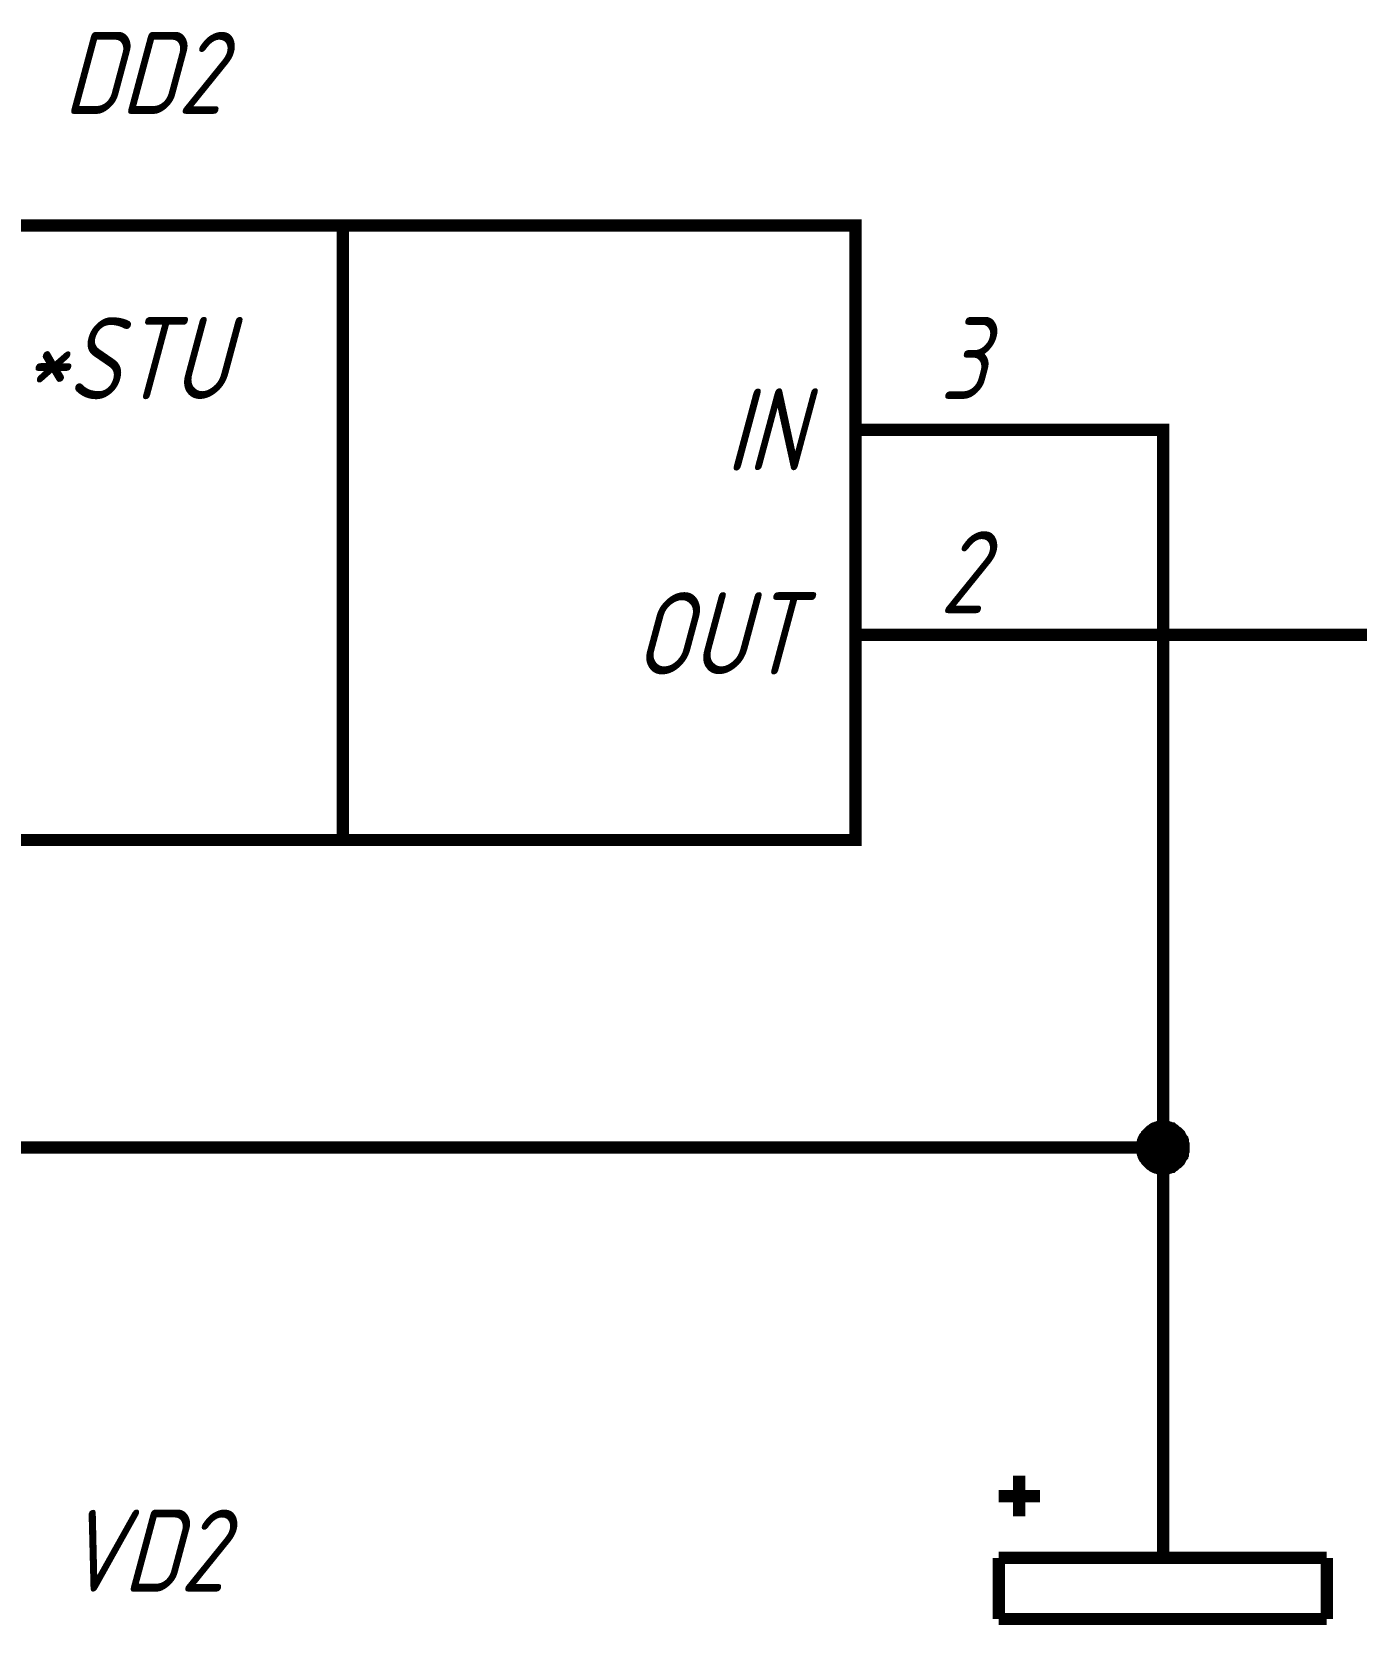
# Paper-space layout 'Layout1' of a CAD drawing. Extents: x -1 to 840, y -1 to 593.
# Drawn here: x 195.77 to 228.06, y 116.85 to 155.71 of the extents above; entities that cross this region are included whole.
import ezdxf

# ---------------------------------------------------------------- set-up
doc = ezdxf.new("R2010")
doc.units = 0
doc.header["$MEASUREMENT"] = 0
doc.layers.add('Sheet', color=255, linetype='CONTINUOUS')
doc.styles.add('GOST type A0', font='', dxfattribs={"oblique": 15, "height": 3.5})
doc.styles.get('GOST type A0').set_extended_font_data('GOST type A')

psp = doc.layouts.get("Layout1")

# ---------------------------------------------------------------- linework, layer by layer
at = {"layer": 'Sheet', "color": 7, "const_width": 0.3}
psp.add_lwpolyline([(180.865, 150.988), (215.85, 150.988), (215.85, 135.999), (180.865, 135.999), (180.865, 150.988)], close=True, dxfattribs=at)
at = {"layer": 'Sheet', "color": 7}
for points, const_width in [([(203.35, 150.988), (203.35, 135.999)], 0.3), ([(215.85, 146.002), (218.35, 146.002)], 0.3), ([(223.35, 128.496), (223.35, 146.002), (218.35, 146.002)], 0.3), ([(215.85, 141), (218.35, 141)], 0.3), ([(218.35, 141), (243.334, 141)], 0.3), ([(222.837, 128.496), (222.837, 128.527), (222.837, 128.543), (222.837, 128.574), (222.853, 128.605), (222.853, 128.62), (222.868, 128.651), (222.868, 128.667), (222.884, 128.698), (222.884, 128.713), (222.9, 128.745), (222.915, 128.76), (222.931, 128.776), (222.946, 128.807), (222.962, 128.822), (222.977, 128.838), (222.993, 128.853), (223.008, 128.869), (223.024, 128.884), (223.039, 128.9), (223.07, 128.915), (223.086, 128.931), (223.101, 128.946), (223.132, 128.962), (223.148, 128.962), (223.179, 128.978), (223.195, 128.978), (223.226, 128.993), (223.241, 128.993), (223.272, 129.009), (223.303, 129.009), (223.319, 129.009), (223.35, 129.009)], 0.3), ([(222.837, 128.496), (222.837, 128.527), (222.837, 128.543), (222.837, 128.574), (222.853, 128.605), (222.853, 128.62), (222.868, 128.651), (222.868, 128.667), (222.884, 128.698), (222.884, 128.713), (222.9, 128.745), (222.915, 128.76), (222.931, 128.776), (222.946, 128.807), (222.962, 128.822), (222.977, 128.838), (222.993, 128.853), (223.008, 128.869), (223.024, 128.884), (223.039, 128.9), (223.07, 128.915), (223.086, 128.931), (223.101, 128.946), (223.132, 128.962), (223.148, 128.962), (223.179, 128.978), (223.195, 128.978), (223.226, 128.993), (223.241, 128.993), (223.272, 129.009), (223.303, 129.009), (223.319, 129.009), (223.35, 129.009)], 0.3), ([(222.837, 128.496), (222.837, 128.527), (222.837, 128.543), (222.837, 128.574), (222.853, 128.605), (222.853, 128.62), (222.868, 128.651), (222.868, 128.667), (222.884, 128.698), (222.884, 128.713), (222.9, 128.745), (222.915, 128.76), (222.931, 128.776), (222.946, 128.807), (222.962, 128.822), (222.977, 128.838), (222.993, 128.853), (223.008, 128.869), (223.024, 128.884), (223.039, 128.9), (223.07, 128.915), (223.086, 128.931), (223.101, 128.946), (223.132, 128.962), (223.148, 128.962), (223.179, 128.978), (223.195, 128.978), (223.226, 128.993), (223.241, 128.993), (223.272, 129.009), (223.303, 129.009), (223.319, 129.009), (223.35, 129.009)], 0.3), ([(222.837, 128.496), (222.837, 128.527), (222.837, 128.543), (222.837, 128.574), (222.853, 128.605), (222.853, 128.62), (222.868, 128.651), (222.868, 128.667), (222.884, 128.698), (222.884, 128.713), (222.9, 128.745), (222.915, 128.76), (222.931, 128.776), (222.946, 128.807), (222.962, 128.822), (222.977, 128.838), (222.993, 128.853), (223.008, 128.869), (223.024, 128.884), (223.039, 128.9), (223.07, 128.915), (223.086, 128.931), (223.101, 128.946), (223.132, 128.962), (223.148, 128.962), (223.179, 128.978), (223.195, 128.978), (223.226, 128.993), (223.241, 128.993), (223.272, 129.009), (223.303, 129.009), (223.319, 129.009), (223.35, 129.009)], 0.3), ([(222.837, 128.496), (222.837, 128.527), (222.837, 128.543), (222.837, 128.574), (222.853, 128.605), (222.853, 128.62), (222.868, 128.651), (222.868, 128.667), (222.884, 128.698), (222.884, 128.713), (222.9, 128.745), (222.915, 128.76), (222.931, 128.776), (222.946, 128.807), (222.962, 128.822), (222.977, 128.838), (222.993, 128.853), (223.008, 128.869), (223.024, 128.884), (223.039, 128.9), (223.07, 128.915), (223.086, 128.931), (223.101, 128.946), (223.132, 128.962), (223.148, 128.962), (223.179, 128.978), (223.195, 128.978), (223.226, 128.993), (223.241, 128.993), (223.272, 129.009), (223.303, 129.009), (223.319, 129.009), (223.35, 129.009)], 0.0991), ([(222.837, 128.496), (222.837, 128.527), (222.837, 128.543), (222.837, 128.574), (222.853, 128.605), (222.853, 128.62), (222.868, 128.651), (222.868, 128.667), (222.884, 128.698), (222.884, 128.713), (222.9, 128.745), (222.915, 128.76), (222.931, 128.776), (222.946, 128.807), (222.962, 128.822), (222.977, 128.838), (222.993, 128.853), (223.008, 128.869), (223.024, 128.884), (223.039, 128.9), (223.07, 128.915), (223.086, 128.931), (223.101, 128.946), (223.132, 128.962), (223.148, 128.962), (223.179, 128.978), (223.195, 128.978), (223.226, 128.993), (223.241, 128.993), (223.272, 129.009), (223.303, 129.009), (223.319, 129.009), (223.35, 129.009)], 0.0991), ([(222.837, 128.496), (222.837, 128.527), (222.837, 128.543), (222.837, 128.574), (222.853, 128.605), (222.853, 128.62), (222.868, 128.651), (222.868, 128.667), (222.884, 128.698), (222.884, 128.713), (222.9, 128.745), (222.915, 128.76), (222.931, 128.776), (222.946, 128.807), (222.962, 128.822), (222.977, 128.838), (222.993, 128.853), (223.008, 128.869), (223.024, 128.884), (223.039, 128.9), (223.07, 128.915), (223.086, 128.931), (223.101, 128.946), (223.132, 128.962), (223.148, 128.962), (223.179, 128.978), (223.195, 128.978), (223.226, 128.993), (223.241, 128.993), (223.272, 129.009), (223.303, 129.009), (223.319, 129.009), (223.35, 129.009)], 0.0991), ([(222.837, 128.496), (222.837, 128.527), (222.837, 128.543), (222.837, 128.574), (222.853, 128.605), (222.853, 128.62), (222.868, 128.651), (222.868, 128.667), (222.884, 128.698), (222.884, 128.713), (222.9, 128.745), (222.915, 128.76), (222.931, 128.776), (222.946, 128.807), (222.962, 128.822), (222.977, 128.838), (222.993, 128.853), (223.008, 128.869), (223.024, 128.884), (223.039, 128.9), (223.07, 128.915), (223.086, 128.931), (223.101, 128.946), (223.132, 128.962), (223.148, 128.962), (223.179, 128.978), (223.195, 128.978), (223.226, 128.993), (223.241, 128.993), (223.272, 129.009), (223.303, 129.009), (223.319, 129.009), (223.35, 129.009)], 0.0991), ([(223.35, 129.009), (223.35, 129.009)], 0.3), ([(223.35, 129.009), (223.381, 129.009), (223.396, 129.009), (223.427, 129.009), (223.459, 128.993), (223.474, 128.993), (223.505, 128.978), (223.521, 128.978), (223.552, 128.962), (223.567, 128.962), (223.583, 128.946), (223.614, 128.931), (223.629, 128.915), (223.645, 128.9), (223.66, 128.884), (223.691, 128.869), (223.707, 128.853), (223.723, 128.838), (223.738, 128.822), (223.754, 128.807), (223.769, 128.776), (223.769, 128.76), (223.785, 128.745), (223.8, 128.713), (223.816, 128.698), (223.816, 128.667), (223.831, 128.651), (223.831, 128.62), (223.831, 128.605), (223.847, 128.574), (223.847, 128.543), (223.847, 128.527), (223.847, 128.496)], 0.3), ([(223.35, 129.009), (223.35, 129.009)], 0.3), ([(223.35, 129.009), (223.381, 129.009), (223.396, 129.009), (223.427, 129.009), (223.459, 128.993), (223.474, 128.993), (223.505, 128.978), (223.521, 128.978), (223.552, 128.962), (223.567, 128.962), (223.583, 128.946), (223.614, 128.931), (223.629, 128.915), (223.645, 128.9), (223.66, 128.884), (223.691, 128.869), (223.707, 128.853), (223.723, 128.838), (223.738, 128.822), (223.754, 128.807), (223.769, 128.776), (223.769, 128.76), (223.785, 128.745), (223.8, 128.713), (223.816, 128.698), (223.816, 128.667), (223.831, 128.651), (223.831, 128.62), (223.831, 128.605), (223.847, 128.574), (223.847, 128.543), (223.847, 128.527), (223.847, 128.496)], 0.3), ([(223.35, 129.009), (223.35, 129.009)], 0.3), ([(223.35, 129.009), (223.381, 129.009), (223.396, 129.009), (223.427, 129.009), (223.459, 128.993), (223.474, 128.993), (223.505, 128.978), (223.521, 128.978), (223.552, 128.962), (223.567, 128.962), (223.583, 128.946), (223.614, 128.931), (223.629, 128.915), (223.645, 128.9), (223.66, 128.884), (223.691, 128.869), (223.707, 128.853), (223.723, 128.838), (223.738, 128.822), (223.754, 128.807), (223.769, 128.776), (223.769, 128.76), (223.785, 128.745), (223.8, 128.713), (223.816, 128.698), (223.816, 128.667), (223.831, 128.651), (223.831, 128.62), (223.831, 128.605), (223.847, 128.574), (223.847, 128.543), (223.847, 128.527), (223.847, 128.496)], 0.3), ([(223.35, 129.009), (223.35, 129.009)], 0.3), ([(223.35, 129.009), (223.381, 129.009), (223.396, 129.009), (223.427, 129.009), (223.459, 128.993), (223.474, 128.993), (223.505, 128.978), (223.521, 128.978), (223.552, 128.962), (223.567, 128.962), (223.583, 128.946), (223.614, 128.931), (223.629, 128.915), (223.645, 128.9), (223.66, 128.884), (223.691, 128.869), (223.707, 128.853), (223.723, 128.838), (223.738, 128.822), (223.754, 128.807), (223.769, 128.776), (223.769, 128.76), (223.785, 128.745), (223.8, 128.713), (223.816, 128.698), (223.816, 128.667), (223.831, 128.651), (223.831, 128.62), (223.831, 128.605), (223.847, 128.574), (223.847, 128.543), (223.847, 128.527), (223.847, 128.496)], 0.3), ([(223.35, 129.009), (223.35, 129.009)], 0.0991), ([(223.35, 129.009), (223.381, 129.009), (223.396, 129.009), (223.427, 129.009), (223.459, 128.993), (223.474, 128.993), (223.505, 128.978), (223.521, 128.978), (223.552, 128.962), (223.567, 128.962), (223.583, 128.946), (223.614, 128.931), (223.629, 128.915), (223.645, 128.9), (223.66, 128.884), (223.691, 128.869), (223.707, 128.853), (223.723, 128.838), (223.738, 128.822), (223.754, 128.807), (223.769, 128.776), (223.769, 128.76), (223.785, 128.745), (223.8, 128.713), (223.816, 128.698), (223.816, 128.667), (223.831, 128.651), (223.831, 128.62), (223.831, 128.605), (223.847, 128.574), (223.847, 128.543), (223.847, 128.527), (223.847, 128.496)], 0.0991), ([(223.35, 129.009), (223.35, 129.009)], 0.0991), ([(223.35, 129.009), (223.381, 129.009), (223.396, 129.009), (223.427, 129.009), (223.459, 128.993), (223.474, 128.993), (223.505, 128.978), (223.521, 128.978), (223.552, 128.962), (223.567, 128.962), (223.583, 128.946), (223.614, 128.931), (223.629, 128.915), (223.645, 128.9), (223.66, 128.884), (223.691, 128.869), (223.707, 128.853), (223.723, 128.838), (223.738, 128.822), (223.754, 128.807), (223.769, 128.776), (223.769, 128.76), (223.785, 128.745), (223.8, 128.713), (223.816, 128.698), (223.816, 128.667), (223.831, 128.651), (223.831, 128.62), (223.831, 128.605), (223.847, 128.574), (223.847, 128.543), (223.847, 128.527), (223.847, 128.496)], 0.0991), ([(223.35, 129.009), (223.35, 129.009)], 0.0991), ([(223.35, 129.009), (223.381, 129.009), (223.396, 129.009), (223.427, 129.009), (223.459, 128.993), (223.474, 128.993), (223.505, 128.978), (223.521, 128.978), (223.552, 128.962), (223.567, 128.962), (223.583, 128.946), (223.614, 128.931), (223.629, 128.915), (223.645, 128.9), (223.66, 128.884), (223.691, 128.869), (223.707, 128.853), (223.723, 128.838), (223.738, 128.822), (223.754, 128.807), (223.769, 128.776), (223.769, 128.76), (223.785, 128.745), (223.8, 128.713), (223.816, 128.698), (223.816, 128.667), (223.831, 128.651), (223.831, 128.62), (223.831, 128.605), (223.847, 128.574), (223.847, 128.543), (223.847, 128.527), (223.847, 128.496)], 0.0991), ([(223.35, 129.009), (223.35, 129.009)], 0.0991), ([(223.35, 129.009), (223.381, 129.009), (223.396, 129.009), (223.427, 129.009), (223.459, 128.993), (223.474, 128.993), (223.505, 128.978), (223.521, 128.978), (223.552, 128.962), (223.567, 128.962), (223.583, 128.946), (223.614, 128.931), (223.629, 128.915), (223.645, 128.9), (223.66, 128.884), (223.691, 128.869), (223.707, 128.853), (223.723, 128.838), (223.738, 128.822), (223.754, 128.807), (223.769, 128.776), (223.769, 128.76), (223.785, 128.745), (223.8, 128.713), (223.816, 128.698), (223.816, 128.667), (223.831, 128.651), (223.831, 128.62), (223.831, 128.605), (223.847, 128.574), (223.847, 128.543), (223.847, 128.527), (223.847, 128.496)], 0.0991), ([(190.85, 128.496), (223.35, 128.496), (223.35, 120.993)], 0.3), ([(223.35, 127.983), (223.319, 127.983), (223.303, 127.983), (223.272, 127.983), (223.241, 127.999), (223.226, 127.999), (223.195, 128.014), (223.179, 128.014), (223.148, 128.03), (223.132, 128.03), (223.101, 128.046), (223.086, 128.061), (223.07, 128.077), (223.039, 128.092), (223.024, 128.108), (223.008, 128.123), (222.993, 128.139), (222.977, 128.154), (222.962, 128.17), (222.946, 128.185), (222.931, 128.216), (222.915, 128.232), (222.9, 128.247), (222.884, 128.279), (222.884, 128.294), (222.868, 128.325), (222.868, 128.341), (222.853, 128.372), (222.853, 128.387), (222.837, 128.418), (222.837, 128.449), (222.837, 128.465), (222.837, 128.496)], 0.3), ([(222.837, 128.496), (222.837, 128.496)], 0.3), ([(223.35, 127.983), (223.319, 127.983), (223.303, 127.983), (223.272, 127.983), (223.241, 127.999), (223.226, 127.999), (223.195, 128.014), (223.179, 128.014), (223.148, 128.03), (223.132, 128.03), (223.101, 128.046), (223.086, 128.061), (223.07, 128.077), (223.039, 128.092), (223.024, 128.108), (223.008, 128.123), (222.993, 128.139), (222.977, 128.154), (222.962, 128.17), (222.946, 128.185), (222.931, 128.216), (222.915, 128.232), (222.9, 128.247), (222.884, 128.279), (222.884, 128.294), (222.868, 128.325), (222.868, 128.341), (222.853, 128.372), (222.853, 128.387), (222.837, 128.418), (222.837, 128.449), (222.837, 128.465), (222.837, 128.496)], 0.3), ([(222.837, 128.496), (222.837, 128.496)], 0.3), ([(223.35, 127.983), (223.319, 127.983), (223.303, 127.983), (223.272, 127.983), (223.241, 127.999), (223.226, 127.999), (223.195, 128.014), (223.179, 128.014), (223.148, 128.03), (223.132, 128.03), (223.101, 128.046), (223.086, 128.061), (223.07, 128.077), (223.039, 128.092), (223.024, 128.108), (223.008, 128.123), (222.993, 128.139), (222.977, 128.154), (222.962, 128.17), (222.946, 128.185), (222.931, 128.216), (222.915, 128.232), (222.9, 128.247), (222.884, 128.279), (222.884, 128.294), (222.868, 128.325), (222.868, 128.341), (222.853, 128.372), (222.853, 128.387), (222.837, 128.418), (222.837, 128.449), (222.837, 128.465), (222.837, 128.496)], 0.3), ([(222.837, 128.496), (222.837, 128.496)], 0.3), ([(223.35, 127.983), (223.319, 127.983), (223.303, 127.983), (223.272, 127.983), (223.241, 127.999), (223.226, 127.999), (223.195, 128.014), (223.179, 128.014), (223.148, 128.03), (223.132, 128.03), (223.101, 128.046), (223.086, 128.061), (223.07, 128.077), (223.039, 128.092), (223.024, 128.108), (223.008, 128.123), (222.993, 128.139), (222.977, 128.154), (222.962, 128.17), (222.946, 128.185), (222.931, 128.216), (222.915, 128.232), (222.9, 128.247), (222.884, 128.279), (222.884, 128.294), (222.868, 128.325), (222.868, 128.341), (222.853, 128.372), (222.853, 128.387), (222.837, 128.418), (222.837, 128.449), (222.837, 128.465), (222.837, 128.496)], 0.3), ([(222.837, 128.496), (222.837, 128.496)], 0.3), ([(223.847, 128.496), (223.847, 128.465), (223.847, 128.449), (223.847, 128.418), (223.831, 128.387), (223.831, 128.372), (223.831, 128.341), (223.816, 128.325), (223.816, 128.294), (223.8, 128.279), (223.785, 128.247), (223.769, 128.232), (223.769, 128.216), (223.754, 128.185), (223.738, 128.17), (223.723, 128.154), (223.707, 128.139), (223.691, 128.123), (223.66, 128.108), (223.645, 128.092), (223.629, 128.077), (223.614, 128.061), (223.583, 128.046), (223.567, 128.03), (223.552, 128.03), (223.521, 128.014), (223.505, 128.014), (223.474, 127.999), (223.459, 127.999), (223.427, 127.983), (223.396, 127.983), (223.381, 127.983), (223.35, 127.983)], 0.3), ([(223.847, 128.496), (223.847, 128.465), (223.847, 128.449), (223.847, 128.418), (223.831, 128.387), (223.831, 128.372), (223.831, 128.341), (223.816, 128.325), (223.816, 128.294), (223.8, 128.279), (223.785, 128.247), (223.769, 128.232), (223.769, 128.216), (223.754, 128.185), (223.738, 128.17), (223.723, 128.154), (223.707, 128.139), (223.691, 128.123), (223.66, 128.108), (223.645, 128.092), (223.629, 128.077), (223.614, 128.061), (223.583, 128.046), (223.567, 128.03), (223.552, 128.03), (223.521, 128.014), (223.505, 128.014), (223.474, 127.999), (223.459, 127.999), (223.427, 127.983), (223.396, 127.983), (223.381, 127.983), (223.35, 127.983)], 0.3), ([(223.847, 128.496), (223.847, 128.465), (223.847, 128.449), (223.847, 128.418), (223.831, 128.387), (223.831, 128.372), (223.831, 128.341), (223.816, 128.325), (223.816, 128.294), (223.8, 128.279), (223.785, 128.247), (223.769, 128.232), (223.769, 128.216), (223.754, 128.185), (223.738, 128.17), (223.723, 128.154), (223.707, 128.139), (223.691, 128.123), (223.66, 128.108), (223.645, 128.092), (223.629, 128.077), (223.614, 128.061), (223.583, 128.046), (223.567, 128.03), (223.552, 128.03), (223.521, 128.014), (223.505, 128.014), (223.474, 127.999), (223.459, 127.999), (223.427, 127.983), (223.396, 127.983), (223.381, 127.983), (223.35, 127.983)], 0.3), ([(223.847, 128.496), (223.847, 128.465), (223.847, 128.449), (223.847, 128.418), (223.831, 128.387), (223.831, 128.372), (223.831, 128.341), (223.816, 128.325), (223.816, 128.294), (223.8, 128.279), (223.785, 128.247), (223.769, 128.232), (223.769, 128.216), (223.754, 128.185), (223.738, 128.17), (223.723, 128.154), (223.707, 128.139), (223.691, 128.123), (223.66, 128.108), (223.645, 128.092), (223.629, 128.077), (223.614, 128.061), (223.583, 128.046), (223.567, 128.03), (223.552, 128.03), (223.521, 128.014), (223.505, 128.014), (223.474, 127.999), (223.459, 127.999), (223.427, 127.983), (223.396, 127.983), (223.381, 127.983), (223.35, 127.983)], 0.3), ([(223.847, 128.496), (223.847, 128.496), (223.847, 128.496), (223.847, 128.496), (223.847, 128.496), (223.847, 128.496), (223.847, 128.496), (223.847, 128.496), (223.847, 128.496), (223.847, 128.496), (223.847, 128.496), (223.847, 128.496), (223.847, 128.496), (223.847, 128.496), (223.847, 128.496), (223.847, 128.496), (223.847, 128.496), (223.847, 128.496), (223.847, 128.496), (223.847, 128.496), (223.847, 128.496), (223.847, 128.496), (223.847, 128.496), (223.847, 128.496), (223.847, 128.496), (223.847, 128.496), (223.847, 128.496), (223.847, 128.496), (223.847, 128.496), (223.847, 128.496), (223.847, 128.496), (223.847, 128.496), (223.847, 128.496)], 0.3), ([(223.847, 128.496), (223.847, 128.496)], 0.3), ([(223.847, 128.496), (223.847, 128.496), (223.847, 128.496), (223.847, 128.496), (223.847, 128.496), (223.847, 128.496), (223.847, 128.496), (223.847, 128.496), (223.847, 128.496), (223.847, 128.496), (223.847, 128.496), (223.847, 128.496), (223.847, 128.496), (223.847, 128.496), (223.847, 128.496), (223.847, 128.496), (223.847, 128.496), (223.847, 128.496), (223.847, 128.496), (223.847, 128.496), (223.847, 128.496), (223.847, 128.496), (223.847, 128.496), (223.847, 128.496), (223.847, 128.496), (223.847, 128.496), (223.847, 128.496), (223.847, 128.496), (223.847, 128.496), (223.847, 128.496), (223.847, 128.496), (223.847, 128.496), (223.847, 128.496)], 0.3), ([(223.847, 128.496), (223.847, 128.496)], 0.3), ([(223.847, 128.496), (223.847, 128.496), (223.847, 128.496), (223.847, 128.496), (223.847, 128.496), (223.847, 128.496), (223.847, 128.496), (223.847, 128.496), (223.847, 128.496), (223.847, 128.496), (223.847, 128.496), (223.847, 128.496), (223.847, 128.496), (223.847, 128.496), (223.847, 128.496), (223.847, 128.496), (223.847, 128.496), (223.847, 128.496), (223.847, 128.496), (223.847, 128.496), (223.847, 128.496), (223.847, 128.496), (223.847, 128.496), (223.847, 128.496), (223.847, 128.496), (223.847, 128.496), (223.847, 128.496), (223.847, 128.496), (223.847, 128.496), (223.847, 128.496), (223.847, 128.496), (223.847, 128.496), (223.847, 128.496)], 0.3), ([(223.847, 128.496), (223.847, 128.496)], 0.3), ([(223.847, 128.496), (223.847, 128.496), (223.847, 128.496), (223.847, 128.496), (223.847, 128.496), (223.847, 128.496), (223.847, 128.496), (223.847, 128.496), (223.847, 128.496), (223.847, 128.496), (223.847, 128.496), (223.847, 128.496), (223.847, 128.496), (223.847, 128.496), (223.847, 128.496), (223.847, 128.496), (223.847, 128.496), (223.847, 128.496), (223.847, 128.496), (223.847, 128.496), (223.847, 128.496), (223.847, 128.496), (223.847, 128.496), (223.847, 128.496), (223.847, 128.496), (223.847, 128.496), (223.847, 128.496), (223.847, 128.496), (223.847, 128.496), (223.847, 128.496), (223.847, 128.496), (223.847, 128.496), (223.847, 128.496)], 0.3), ([(223.847, 128.496), (223.847, 128.496)], 0.3), ([(223.35, 127.983), (223.319, 127.983), (223.303, 127.983), (223.272, 127.983), (223.241, 127.999), (223.226, 127.999), (223.195, 128.014), (223.179, 128.014), (223.148, 128.03), (223.132, 128.03), (223.101, 128.046), (223.086, 128.061), (223.07, 128.077), (223.039, 128.092), (223.024, 128.108), (223.008, 128.123), (222.993, 128.139), (222.977, 128.154), (222.962, 128.17), (222.946, 128.185), (222.931, 128.216), (222.915, 128.232), (222.9, 128.247), (222.884, 128.279), (222.884, 128.294), (222.868, 128.325), (222.868, 128.341), (222.853, 128.372), (222.853, 128.387), (222.837, 128.418), (222.837, 128.449), (222.837, 128.465), (222.837, 128.496)], 0.0991), ([(222.837, 128.496), (222.837, 128.496)], 0.0991), ([(223.35, 127.983), (223.319, 127.983), (223.303, 127.983), (223.272, 127.983), (223.241, 127.999), (223.226, 127.999), (223.195, 128.014), (223.179, 128.014), (223.148, 128.03), (223.132, 128.03), (223.101, 128.046), (223.086, 128.061), (223.07, 128.077), (223.039, 128.092), (223.024, 128.108), (223.008, 128.123), (222.993, 128.139), (222.977, 128.154), (222.962, 128.17), (222.946, 128.185), (222.931, 128.216), (222.915, 128.232), (222.9, 128.247), (222.884, 128.279), (222.884, 128.294), (222.868, 128.325), (222.868, 128.341), (222.853, 128.372), (222.853, 128.387), (222.837, 128.418), (222.837, 128.449), (222.837, 128.465), (222.837, 128.496)], 0.0991), ([(222.837, 128.496), (222.837, 128.496)], 0.0991), ([(223.35, 127.983), (223.319, 127.983), (223.303, 127.983), (223.272, 127.983), (223.241, 127.999), (223.226, 127.999), (223.195, 128.014), (223.179, 128.014), (223.148, 128.03), (223.132, 128.03), (223.101, 128.046), (223.086, 128.061), (223.07, 128.077), (223.039, 128.092), (223.024, 128.108), (223.008, 128.123), (222.993, 128.139), (222.977, 128.154), (222.962, 128.17), (222.946, 128.185), (222.931, 128.216), (222.915, 128.232), (222.9, 128.247), (222.884, 128.279), (222.884, 128.294), (222.868, 128.325), (222.868, 128.341), (222.853, 128.372), (222.853, 128.387), (222.837, 128.418), (222.837, 128.449), (222.837, 128.465), (222.837, 128.496)], 0.0991), ([(222.837, 128.496), (222.837, 128.496)], 0.0991), ([(223.35, 127.983), (223.319, 127.983), (223.303, 127.983), (223.272, 127.983), (223.241, 127.999), (223.226, 127.999), (223.195, 128.014), (223.179, 128.014), (223.148, 128.03), (223.132, 128.03), (223.101, 128.046), (223.086, 128.061), (223.07, 128.077), (223.039, 128.092), (223.024, 128.108), (223.008, 128.123), (222.993, 128.139), (222.977, 128.154), (222.962, 128.17), (222.946, 128.185), (222.931, 128.216), (222.915, 128.232), (222.9, 128.247), (222.884, 128.279), (222.884, 128.294), (222.868, 128.325), (222.868, 128.341), (222.853, 128.372), (222.853, 128.387), (222.837, 128.418), (222.837, 128.449), (222.837, 128.465), (222.837, 128.496)], 0.0991), ([(222.837, 128.496), (222.837, 128.496)], 0.0991), ([(223.847, 128.496), (223.847, 128.465), (223.847, 128.449), (223.847, 128.418), (223.831, 128.387), (223.831, 128.372), (223.831, 128.341), (223.816, 128.325), (223.816, 128.294), (223.8, 128.279), (223.785, 128.247), (223.769, 128.232), (223.769, 128.216), (223.754, 128.185), (223.738, 128.17), (223.723, 128.154), (223.707, 128.139), (223.691, 128.123), (223.66, 128.108), (223.645, 128.092), (223.629, 128.077), (223.614, 128.061), (223.583, 128.046), (223.567, 128.03), (223.552, 128.03), (223.521, 128.014), (223.505, 128.014), (223.474, 127.999), (223.459, 127.999), (223.427, 127.983), (223.396, 127.983), (223.381, 127.983), (223.35, 127.983)], 0.0991), ([(223.847, 128.496), (223.847, 128.465), (223.847, 128.449), (223.847, 128.418), (223.831, 128.387), (223.831, 128.372), (223.831, 128.341), (223.816, 128.325), (223.816, 128.294), (223.8, 128.279), (223.785, 128.247), (223.769, 128.232), (223.769, 128.216), (223.754, 128.185), (223.738, 128.17), (223.723, 128.154), (223.707, 128.139), (223.691, 128.123), (223.66, 128.108), (223.645, 128.092), (223.629, 128.077), (223.614, 128.061), (223.583, 128.046), (223.567, 128.03), (223.552, 128.03), (223.521, 128.014), (223.505, 128.014), (223.474, 127.999), (223.459, 127.999), (223.427, 127.983), (223.396, 127.983), (223.381, 127.983), (223.35, 127.983)], 0.0991), ([(223.847, 128.496), (223.847, 128.465), (223.847, 128.449), (223.847, 128.418), (223.831, 128.387), (223.831, 128.372), (223.831, 128.341), (223.816, 128.325), (223.816, 128.294), (223.8, 128.279), (223.785, 128.247), (223.769, 128.232), (223.769, 128.216), (223.754, 128.185), (223.738, 128.17), (223.723, 128.154), (223.707, 128.139), (223.691, 128.123), (223.66, 128.108), (223.645, 128.092), (223.629, 128.077), (223.614, 128.061), (223.583, 128.046), (223.567, 128.03), (223.552, 128.03), (223.521, 128.014), (223.505, 128.014), (223.474, 127.999), (223.459, 127.999), (223.427, 127.983), (223.396, 127.983), (223.381, 127.983), (223.35, 127.983)], 0.0991), ([(223.847, 128.496), (223.847, 128.465), (223.847, 128.449), (223.847, 128.418), (223.831, 128.387), (223.831, 128.372), (223.831, 128.341), (223.816, 128.325), (223.816, 128.294), (223.8, 128.279), (223.785, 128.247), (223.769, 128.232), (223.769, 128.216), (223.754, 128.185), (223.738, 128.17), (223.723, 128.154), (223.707, 128.139), (223.691, 128.123), (223.66, 128.108), (223.645, 128.092), (223.629, 128.077), (223.614, 128.061), (223.583, 128.046), (223.567, 128.03), (223.552, 128.03), (223.521, 128.014), (223.505, 128.014), (223.474, 127.999), (223.459, 127.999), (223.427, 127.983), (223.396, 127.983), (223.381, 127.983), (223.35, 127.983)], 0.0991), ([(223.847, 128.496), (223.847, 128.496), (223.847, 128.496), (223.847, 128.496), (223.847, 128.496), (223.847, 128.496), (223.847, 128.496), (223.847, 128.496), (223.847, 128.496), (223.847, 128.496), (223.847, 128.496), (223.847, 128.496), (223.847, 128.496), (223.847, 128.496), (223.847, 128.496), (223.847, 128.496), (223.847, 128.496), (223.847, 128.496), (223.847, 128.496), (223.847, 128.496), (223.847, 128.496), (223.847, 128.496), (223.847, 128.496), (223.847, 128.496), (223.847, 128.496), (223.847, 128.496), (223.847, 128.496), (223.847, 128.496), (223.847, 128.496), (223.847, 128.496), (223.847, 128.496), (223.847, 128.496), (223.847, 128.496)], 0.0991), ([(223.847, 128.496), (223.847, 128.496)], 0.0991), ([(223.847, 128.496), (223.847, 128.496), (223.847, 128.496), (223.847, 128.496), (223.847, 128.496), (223.847, 128.496), (223.847, 128.496), (223.847, 128.496), (223.847, 128.496), (223.847, 128.496), (223.847, 128.496), (223.847, 128.496), (223.847, 128.496), (223.847, 128.496), (223.847, 128.496), (223.847, 128.496), (223.847, 128.496), (223.847, 128.496), (223.847, 128.496), (223.847, 128.496), (223.847, 128.496), (223.847, 128.496), (223.847, 128.496), (223.847, 128.496), (223.847, 128.496), (223.847, 128.496), (223.847, 128.496), (223.847, 128.496), (223.847, 128.496), (223.847, 128.496), (223.847, 128.496), (223.847, 128.496), (223.847, 128.496)], 0.0991), ([(223.847, 128.496), (223.847, 128.496)], 0.0991), ([(223.847, 128.496), (223.847, 128.496), (223.847, 128.496), (223.847, 128.496), (223.847, 128.496), (223.847, 128.496), (223.847, 128.496), (223.847, 128.496), (223.847, 128.496), (223.847, 128.496), (223.847, 128.496), (223.847, 128.496), (223.847, 128.496), (223.847, 128.496), (223.847, 128.496), (223.847, 128.496), (223.847, 128.496), (223.847, 128.496), (223.847, 128.496), (223.847, 128.496), (223.847, 128.496), (223.847, 128.496), (223.847, 128.496), (223.847, 128.496), (223.847, 128.496), (223.847, 128.496), (223.847, 128.496), (223.847, 128.496), (223.847, 128.496), (223.847, 128.496), (223.847, 128.496), (223.847, 128.496), (223.847, 128.496)], 0.0991), ([(223.847, 128.496), (223.847, 128.496)], 0.0991), ([(223.847, 128.496), (223.847, 128.496), (223.847, 128.496), (223.847, 128.496), (223.847, 128.496), (223.847, 128.496), (223.847, 128.496), (223.847, 128.496), (223.847, 128.496), (223.847, 128.496), (223.847, 128.496), (223.847, 128.496), (223.847, 128.496), (223.847, 128.496), (223.847, 128.496), (223.847, 128.496), (223.847, 128.496), (223.847, 128.496), (223.847, 128.496), (223.847, 128.496), (223.847, 128.496), (223.847, 128.496), (223.847, 128.496), (223.847, 128.496), (223.847, 128.496), (223.847, 128.496), (223.847, 128.496), (223.847, 128.496), (223.847, 128.496), (223.847, 128.496), (223.847, 128.496), (223.847, 128.496), (223.847, 128.496)], 0.0991), ([(223.847, 128.496), (223.847, 128.496)], 0.0991), ([(223.35, 118.492), (223.35, 120.993)], 0.3), ([(219.841, 119.502), (219.841, 120.496)], 0.3), ([(220.353, 119.999), (219.344, 119.999)], 0.3), ([(219.344, 117.001), (219.344, 118.492)], 0.3), ([(219.344, 118.492), (227.341, 118.492)], 0.3), ([(227.341, 118.492), (227.341, 117.001)], 0.3), ([(219.344, 117.001), (227.341, 117.001)], 0.3)]:
    psp.add_lwpolyline(points, dxfattribs=dict(at, const_width=const_width))
at = {"layer": 'Sheet', "color": 7, "const_width": 0.508}
psp.add_lwpolyline([(223.017, 128.503, 1), (223.525, 128.503, 1)], format="xyb", close=True, dxfattribs=at)

# ---------------------------------------------------------------- texts
at = {"layer": 'Sheet', "color": 7, "style": 'GOST type A0', "oblique": 15}
for s, p in [('DD2', (196.533, 153.707)), ('*STU', (195.539, 146.748)), ('3', (217.899, 146.748)), ('IN', (212.682, 145.008)), ('2', (217.899, 141.529)), ('OUT', (210.446, 140.037)), ('VD2', (196.533, 117.669))]:
    psp.add_text(s, height=2, dxfattribs=at).set_placement(p)

doc.saveas('drawing.dxf')
